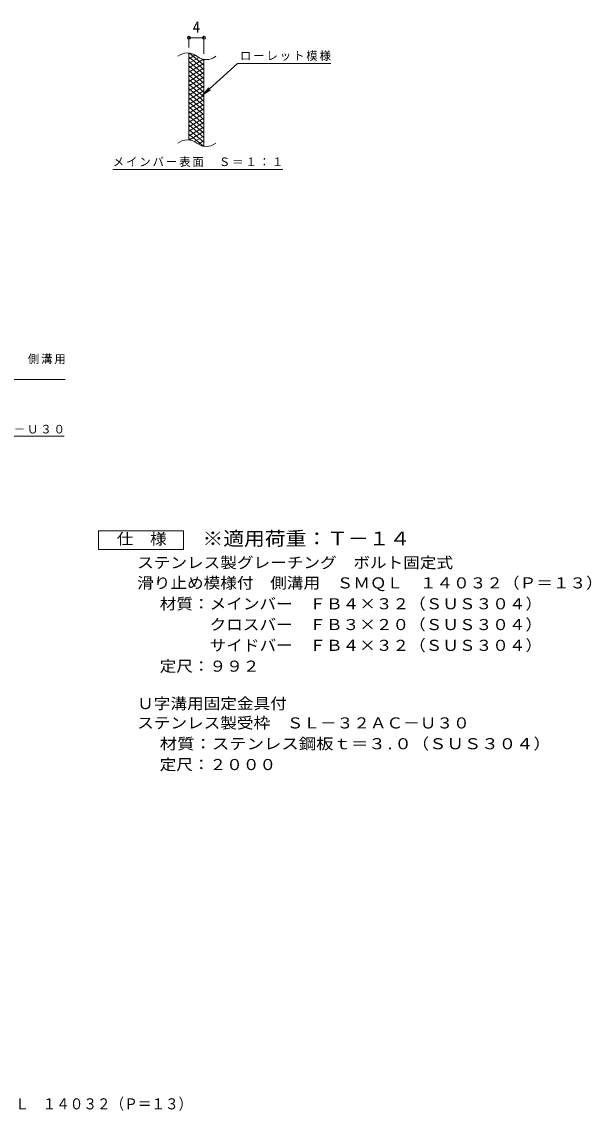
# Model space of a CAD drawing. Units: millimetres on the paper, enlarged 10 times, with parts at other scales. Extents: x -2184 to 2306, y -1959 to 1524.
# Drawn here: x 799 to 2306, y -1914 to 970 of the extents above; entities that cross this region are included whole.
import ezdxf
from ezdxf.enums import TextEntityAlignment as Align

# ---------------------------------------------------------------- set-up
doc = ezdxf.new("R2010")
doc.units = ezdxf.units.MM
doc.header["$LTSCALE"] = 10
doc.header["$PDMODE"] = 32
doc.header["$PDSIZE"] = 8
for name, color, linetype, lineweight in [('B-2_仕上', 3, 'Continuous', 9), ('B-4_文字', 7, 'Continuous', 9), ('B-5_建具', 7, 'Continuous', 9), ('B-9_記号', 6, 'Continuous', 5), ('D-5_建具', 7, 'Continuous', 9)]:
    doc.layers.add(name, color=color, linetype=linetype, lineweight=lineweight)
doc.layers.add('F-0_F-0ﾚｲﾔ', color=2, linetype='Continuous')
doc.styles.add('ＭＳ ゴシック', font='')
doc.styles.get('ＭＳ ゴシック').set_extended_font_data('MS Gothic')

msp = doc.modelspace()

# ---------------------------------------------------------------- linework, layer by layer
at = {"layer": 'B-2_仕上'}
for p, q in [((1241.58, 657.1), (1241.58, 887.1)), ((1281.58, 639.89), (1281.58, 869.89))]:
    msp.add_line(p, q, dxfattribs=at)
for centre, start, end in [((1237.61, 847.85), 50.82628, 129.17371), ((1287.79, 909.42), 230.82628, 309.17371), ((1237.61, 617.85), 50.82628, 129.17371), ((1287.79, 679.42), 230.82628, 309.17371)]:
    msp.add_arc(centre, 39.71, start, end, dxfattribs=at)
at = {"layer": 'B-4_文字'}
for p, q in [((1241.58, 902.1), (1241.58, 930.33)), ((1241.58, 927.33), (1281.58, 927.33)), ((1281.58, 884.89), (1281.58, 930.33))]:
    msp.add_line(p, q, dxfattribs=at)
for p in [(1241.58, 927.33), (1281.58, 927.33)]:
    msp.add_point(p, dxfattribs=at)
at = {"layer": 'B-5_建具'}
for p, q in [((1369.9, 859), (1277.92, 775.87)), ((1369.9, 859), (1616.97, 859)), ((1277.92, 775.87), (1294.12, 794.91)), ((1277.92, 775.87), (1298.5, 790.07)), ((1040.39, 578.93), (1490.39, 578.93))]:
    msp.add_line(p, q, dxfattribs=at)
at = {"layer": 'B-9_記号'}
for p, q in [((1246.11, 886.64), (1241.58, 884.02)), ((1258.36, 881.71), (1241.58, 872.02)), ((1281.58, 843.28), (1241.58, 876.85)), ((1267.75, 875.13), (1241.58, 860.02)), ((1280.36, 870.41), (1241.58, 848.02)), ((1281.58, 855.28), (1243.67, 887.1)), ((1281.58, 867.28), (1276.86, 871.24)), ((1281.58, 831.28), (1241.58, 864.85)), ((1281.58, 859.12), (1241.58, 836.02)), ((1281.58, 819.28), (1241.58, 852.85)), ((1281.58, 847.12), (1241.58, 824.02)), ((1281.58, 807.28), (1241.58, 840.85)), ((1281.58, 835.12), (1241.58, 812.02)), ((1281.58, 795.28), (1241.58, 828.85)), ((1281.58, 823.12), (1241.58, 800.02)), ((1281.58, 783.28), (1241.58, 816.85)), ((1281.58, 811.12), (1241.58, 788.02)), ((1281.58, 771.28), (1241.58, 804.85)), ((1281.58, 799.12), (1241.58, 776.02)), ((1281.58, 759.28), (1241.58, 792.85)), ((1281.58, 787.12), (1241.58, 764.02)), ((1281.58, 747.28), (1241.58, 780.85)), ((1281.58, 775.12), (1241.58, 752.02)), ((1281.58, 735.28), (1241.58, 768.85)), ((1281.58, 763.12), (1241.58, 740.02)), ((1281.58, 723.28), (1241.58, 756.85)), ((1281.58, 751.12), (1241.58, 728.02)), ((1281.58, 711.28), (1241.58, 744.85)), ((1281.58, 739.12), (1241.58, 716.02)), ((1281.58, 699.28), (1241.58, 732.85)), ((1281.58, 727.12), (1241.58, 704.02)), ((1281.58, 687.28), (1241.58, 720.85)), ((1281.58, 715.12), (1241.58, 692.02)), ((1281.58, 675.28), (1241.58, 708.85)), ((1281.58, 703.12), (1241.58, 680.02)), ((1281.58, 663.28), (1241.58, 696.85)), ((1281.58, 691.12), (1241.58, 668.02)), ((1281.58, 651.28), (1241.58, 684.85)), ((1280.2, 640.44), (1241.58, 672.85)), ((1281.58, 679.12), (1243.49, 657.12)), ((1281.58, 667.12), (1256.63, 652.71)), ((1246.77, 656.49), (1241.58, 660.85)), ((1281.58, 655.12), (1266.08, 646.17)), ((1281.58, 643.12), (1277.86, 640.97))]:
    msp.add_line(p, q, dxfattribs=at)
at = {"layer": 'D-5_建具'}
for p, q in [((289.01, 23.63), (914.03, 23.63)), ((251.94, -126.37), (911.97, -126.37))]:
    msp.add_line(p, q, dxfattribs=at)
msp.add_lwpolyline([(1227.61, -426.37), (1002.61, -426.37), (1002.61, -376.37), (1227.61, -376.37)], close=True, dxfattribs=at)

# ---------------------------------------------------------------- texts
at = {"layer": 'B-4_文字', "color": 2, "style": 'ＭＳ ゴシック'}
msp.add_text('4', height=29.33, dxfattribs=at).set_placement((1251.58, 932.33), align=Align.BOTTOM_LEFT)
at = {"layer": 'B-5_建具', "char_height": 21.99, "attachment_point": 7, "style": 'ＭＳ ゴシック'}
for s, insert in [('\\T1.17;ローレット模様', (1376.97, 866.07)), ('\\T1.17;メインバー表面\u3000Ｓ＝１：１', (1040.39, 585.63))]:
    msp.add_mtext(s, dxfattribs=dict(at, insert=insert))
at = {"layer": 'D-5_建具', "color": 3, "style": 'ＭＳ ゴシック', "width": 1.1}
msp.add_text('※適用荷重：Ｔ－１４', height=36.66, dxfattribs=at).set_placement((1277.61, -426.37), align=Align.BOTTOM_LEFT)
at = {"layer": 'D-5_建具', "color": 2, "style": 'ＭＳ ゴシック'}
for s, width, p in [('仕\u3000様', 1.1, (1050.77, -421.46)), ('ステンレス製グレーチング\u3000ボルト固定式', 1.1, (1104.7, -484.29)), ('滑り止め模様付\u3000側溝用\u3000ＳＭＱＬ\u3000１４０３２（Ｐ＝１３）', 1.1, (1104.7, -537.92)), ('材質：メインバー\u3000ＦＢ４×３２（ＳＵＳ３０４）', 1.1, (1164.41, -593.12)), ('\u3000\u3000\u3000クロスバー\u3000ＦＢ３×２０（ＳＵＳ３０４）', 1.1, (1164.41, -648.12)), ('\u3000\u3000\u3000サイドバー\u3000ＦＢ４×３２（ＳＵＳ３０４）', 1.1, (1164.41, -703.12)), ('定尺：９９２', 1.1, (1164.41, -758.12)), ('Ｕ字溝用固定金具付', 1.1, (1104.7, -856.99)), ('ステンレス製受枠\u3000ＳＬ－３２ＡＣ－Ｕ３０', 1.1, (1104.7, -908.29)), ('材質：ステンレス鋼板ｔ＝３.０（ＳＵＳ３０４）', 1.15, (1164.41, -963.29)), ('定尺：２０００', 1.1, (1164.41, -1018.29))]:
    msp.add_text(s, height=29.33, dxfattribs=dict(at, width=width)).set_placement(p, align=Align.BOTTOM_LEFT)
at = {"layer": 'D-5_建具', "char_height": 21.99, "attachment_point": 7, "style": 'ＭＳ ゴシック'}
for s, insert in [('\\T1.17;ボルト固定式\u3000滑り止め模様付\u3000側溝用', (289.03, 64.14)), ('\\T1.17;ステンレス製受枠ＳＬ－３２ＡＣ－Ｕ３０', (251.97, -121.61))]:
    msp.add_mtext(s, dxfattribs=dict(at, insert=insert))
at = {"layer": 'F-0_F-0ﾚｲﾔ', "style": 'ＭＳ ゴシック', "width": 0.9}
msp.add_text('ステンレス製グレーチング\u3000ボルト固定式\u3000滑り止め模様付\u3000側溝用\u3000ＳＭＱＬ\u3000１４０３２（Ｐ＝１３）', height=29.33, dxfattribs=at).set_placement((-477.83, -1915.86), align=Align.BOTTOM_LEFT)

doc.saveas('drawing.dxf')
